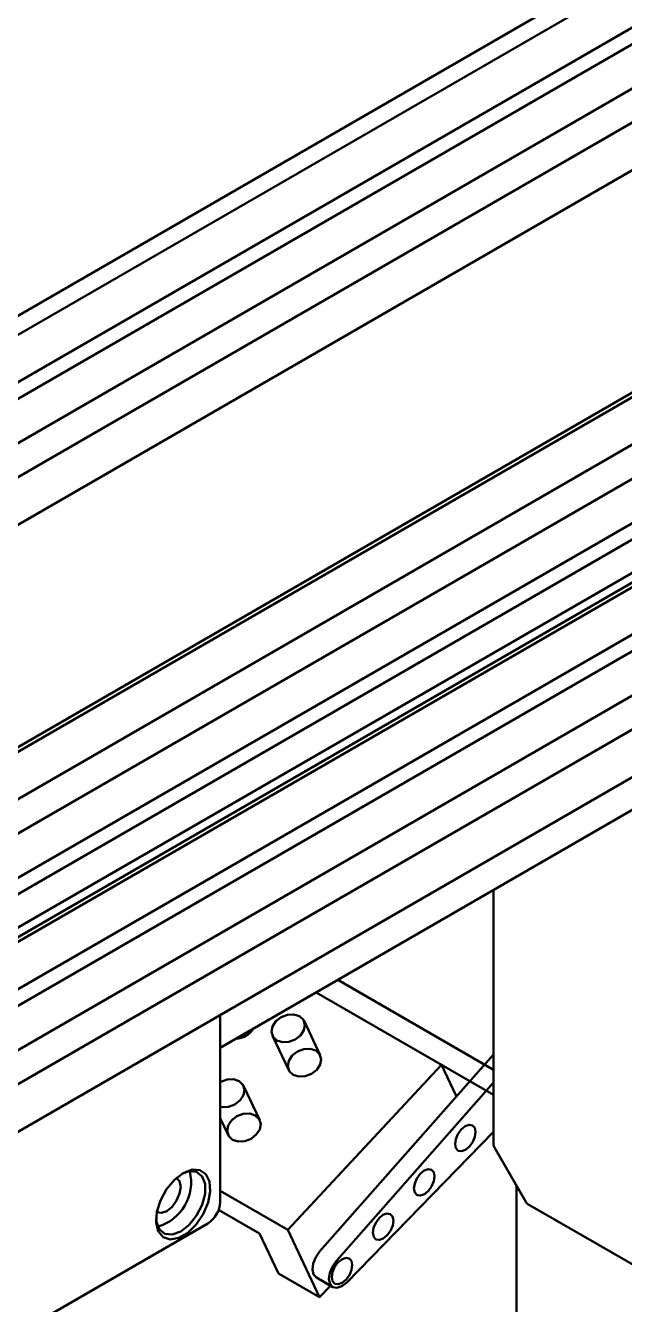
# Model space of a CAD drawing. Header units: millimetres. Extents: x 0 to 2215, y 0 to 863.
# Drawn here: x 1386 to 1411.7, y 533.6 to 588.5 of the extents above; entities that cross this region are included whole.
import ezdxf

# ---------------------------------------------------------------- set-up
doc = ezdxf.new("R2010")
doc.units = ezdxf.units.MM
doc.layers.add('粗实线层', color=7, linetype='Continuous', lineweight=50)

msp = doc.modelspace()

# ---------------------------------------------------------------- linework, layer by layer
at = {"layer": '粗实线层'}
for p, q in [((1324.817, 540.951), (1452.096, 614.427)), ((1324.817, 540.134), (1452.096, 613.611)), ((1324.817, 540.134), (1452.096, 613.611)), ((1324.817, 538.093), (1452.096, 611.57)), ((1324.817, 538.093), (1451.46, 611.202)), ((1324.817, 537.382), (1449.94, 609.614)), ((1324.817, 535.48), (1451.46, 608.589)), ((1324.817, 534.01), (1452.096, 607.487)), ((1452.096, 605.446), (1324.817, 531.969)), ((1324.817, 531.969), (1452.096, 605.446)), ((1324.817, 522.416), (1445.025, 591.811)), ((1324.817, 522.212), (1445.025, 591.607)), ((1324.817, 520.171), (1446.793, 590.586)), ((1324.817, 518.701), (1447.429, 589.484)), ((1324.817, 516.089), (1450.328, 588.545)), ((1324.817, 514.66), (1451.742, 587.933)), ((1324.817, 514.252), (1452.096, 587.729)), ((1324.817, 516.799), (1447.556, 587.655)), ((1324.817, 514.048), (1452.096, 587.525)), ((1324.817, 512.007), (1452.096, 585.483)), ((1324.817, 512.006), (1451.46, 585.116)), ((1324.817, 511.296), (1449.94, 583.527)), ((1324.817, 509.394), (1451.46, 582.503)), ((1324.817, 507.924), (1452.096, 581.401)), ((1324.817, 505.883), (1452.096, 579.359)), ((1394.357, 544.618), (1429.535, 564.926)), ((1406.106, 551.401), (1406.106, 540.456)), ((1406.106, 543.665), (1399.406, 547.533)), ((1406.106, 542.593), (1398.478, 546.997)), ((1403.873, 543.883), (1398.478, 546.997)), ((1394.357, 537.987), (1394.357, 546.027)), ((1398.655, 544.296), (1397.959, 545.771)), ((1395.679, 545.303), (1395.783, 545.441)), ((1396.603, 545.13), (1397.299, 543.656)), ((1406.106, 544.33), (1398.641, 535.869)), ((1397.26, 536.792), (1403.873, 543.883)), ((1404.514, 542.525), (1403.873, 543.883)), ((1406.106, 543.12), (1399.348, 535.461)), ((1396.056, 541.509), (1395.359, 542.983)), ((1394.357, 541.593), (1394.699, 540.868)), ((1406.106, 541.009), (1399.796, 534.53)), ((1406.14, 540.331), (1407.491, 537.989)), ((1407.089, 538.687), (1407.089, 532.918)), ((1394.357, 538.468), (1397.26, 536.792)), ((1394.289, 537.649), (1396.049, 536.633)), ((1407.583, 537.898), (1419.481, 531.029)), ((1393.65, 536.966), (1377.386, 527.577)), ((1377.563, 527.68), (1393.826, 537.068)), ((1393.65, 536.966), (1393.826, 537.068)), ((1396.049, 536.633), (1396.863, 534.912)), ((1397.26, 536.792), (1398.63, 533.891)), ((1398.63, 533.891), (1396.863, 534.912)), ((1398.488, 534.737), (1399.195, 534.329)), ((1398.63, 533.891), (1399.093, 534.388))]:
    msp.add_line(p, q, dxfattribs=at)
at = {"layer": '粗实线层', "flags": 128}
for points in [[(1396.75, 545.756), (1396.977, 545.933), (1397.25, 546.036), (1397.528, 546.05), (1397.768, 545.973), (1397.934, 545.816), (1398, 545.603), (1397.957, 545.367), (1397.811, 545.144), (1397.584, 544.967), (1397.311, 544.864), (1397.033, 544.85), (1396.793, 544.928), (1396.627, 545.085), (1396.561, 545.297), (1396.604, 545.533), (1396.75, 545.756)], [(1397.447, 544.282), (1397.674, 544.459), (1397.947, 544.562), (1398.225, 544.576), (1398.465, 544.499), (1398.63, 544.342), (1398.697, 544.129), (1398.654, 543.893), (1398.508, 543.67), (1398.281, 543.493), (1398.008, 543.39), (1397.73, 543.376), (1397.49, 543.453), (1397.324, 543.61), (1397.258, 543.823), (1397.301, 544.059), (1397.447, 544.282)], [(1398.508, 543.67), (1398.654, 543.893), (1398.697, 544.129), (1398.63, 544.342), (1398.465, 544.499), (1398.225, 544.576), (1397.947, 544.562), (1397.674, 544.459), (1397.447, 544.282), (1397.301, 544.059), (1397.258, 543.823), (1397.324, 543.61), (1397.49, 543.453), (1397.73, 543.376), (1398.008, 543.39), (1398.281, 543.493), (1398.508, 543.67)], [(1394.357, 543.134), (1394.378, 543.146), (1394.651, 543.249), (1394.928, 543.263), (1395.169, 543.185), (1395.334, 543.029), (1395.401, 542.816), (1395.358, 542.58), (1395.211, 542.357), (1394.984, 542.18), (1394.711, 542.077), (1394.434, 542.063), (1394.357, 542.076)], [(1394.847, 541.495), (1395.074, 541.671), (1395.347, 541.775), (1395.625, 541.789), (1395.865, 541.711), (1396.031, 541.554), (1396.097, 541.342), (1396.054, 541.106), (1395.908, 540.882), (1395.681, 540.706), (1395.408, 540.603), (1395.13, 540.589), (1394.89, 540.666), (1394.724, 540.823), (1394.658, 541.036), (1394.701, 541.271), (1394.847, 541.495)], [(1395.908, 540.882), (1396.054, 541.106), (1396.097, 541.342), (1396.031, 541.554), (1395.865, 541.711), (1395.625, 541.789), (1395.347, 541.775), (1395.074, 541.671), (1394.847, 541.495), (1394.701, 541.271), (1394.658, 541.036), (1394.724, 540.823), (1394.89, 540.666), (1395.13, 540.589), (1395.408, 540.603), (1395.681, 540.706), (1395.908, 540.882)], [(1404.488, 540.3), (1404.452, 540.474), (1404.483, 540.687), (1404.576, 540.909), (1404.718, 541.104), (1404.886, 541.243), (1405.056, 541.306), (1405.201, 541.282), (1405.299, 541.175), (1405.336, 541.001), (1405.305, 540.788), (1405.212, 540.566), (1405.07, 540.371), (1404.901, 540.232), (1404.732, 540.169), (1404.587, 540.193), (1404.488, 540.3)], [(1392.711, 539.199), (1393.023, 539.306), (1393.342, 539.278), (1393.578, 539.089), (1393.704, 538.762), (1393.704, 538.336), (1393.578, 537.864), (1393.342, 537.401), (1393.023, 537.005), (1392.66, 536.721), (1392.297, 536.586), (1391.978, 536.614), (1391.741, 536.803), (1391.615, 537.13), (1391.6, 537.275)], [(1392.766, 539.232), (1392.387, 538.94), (1392.049, 538.534), (1391.789, 538.058), (1391.635, 537.563), (1391.603, 537.102), (1391.697, 536.727), (1391.907, 536.477), (1392.211, 536.379), (1392.574, 536.445), (1392.958, 536.667), (1393.321, 537.021), (1393.624, 537.468), (1393.834, 537.96), (1393.929, 538.445), (1393.897, 538.869), (1393.743, 539.186), (1393.482, 539.362), (1393.145, 539.378), (1392.766, 539.232)], [(1402.721, 538.393), (1402.685, 538.566), (1402.715, 538.78), (1402.809, 539.001), (1402.95, 539.197), (1403.119, 539.336), (1403.289, 539.399), (1403.434, 539.375), (1403.532, 539.268), (1403.568, 539.094), (1403.538, 538.881), (1403.444, 538.659), (1403.303, 538.464), (1403.134, 538.324), (1402.965, 538.262), (1402.82, 538.286), (1402.721, 538.393)], [(1392.484, 539.029), (1392.484, 539.029), (1392.614, 538.879), (1392.66, 538.64), (1392.614, 538.348), (1392.484, 538.048), (1392.289, 537.785), (1392.059, 537.599), (1391.829, 537.519), (1391.634, 537.557)], [(1400.954, 536.486), (1400.918, 536.659), (1400.948, 536.873), (1401.042, 537.094), (1401.183, 537.289), (1401.352, 537.429), (1401.521, 537.491), (1401.667, 537.467), (1401.765, 537.36), (1401.801, 537.187), (1401.771, 536.973), (1401.677, 536.752), (1401.536, 536.557), (1401.367, 536.417), (1401.197, 536.355), (1401.052, 536.379), (1400.954, 536.486)], [(1398.641, 535.869), (1398.47, 535.622), (1398.358, 535.347), (1398.323, 535.083), (1398.37, 534.869), (1398.488, 534.737)], [(1399.348, 535.461), (1399.177, 535.214), (1399.065, 534.939), (1399.03, 534.675), (1399.077, 534.461), (1399.198, 534.327), (1399.376, 534.293), (1399.585, 534.364), (1399.796, 534.53)], [(1399.187, 534.579), (1399.15, 534.753), (1399.181, 534.967), (1399.274, 535.188), (1399.416, 535.383), (1399.584, 535.523), (1399.754, 535.585), (1399.899, 535.561), (1399.997, 535.454), (1400.034, 535.281), (1400.003, 535.067), (1399.91, 534.846), (1399.768, 534.651), (1399.6, 534.511), (1399.43, 534.449), (1399.285, 534.473), (1399.187, 534.579)]]:
    msp.add_lwpolyline(points, dxfattribs=at)
at = {"layer": '粗实线层'}
for centre, radius, start, end in [((1394.991, 545.937), 0.934, 272.0738, 327.9208), ((1394.983, 545.961), 0.958, 272.539, 316.6099), ((1406.356, 540.456), 0.25, 180, 210), ((1391.128, 538.831), 1.978, 285.9798, 14.0256), ((1393.205, 538.039), 1.153, 302.6055, 357.3945), ((1407.708, 538.114), 0.25, 210, 240.0027)]:
    msp.add_arc(centre, radius, start, end, dxfattribs=at)

doc.saveas('drawing.dxf')
